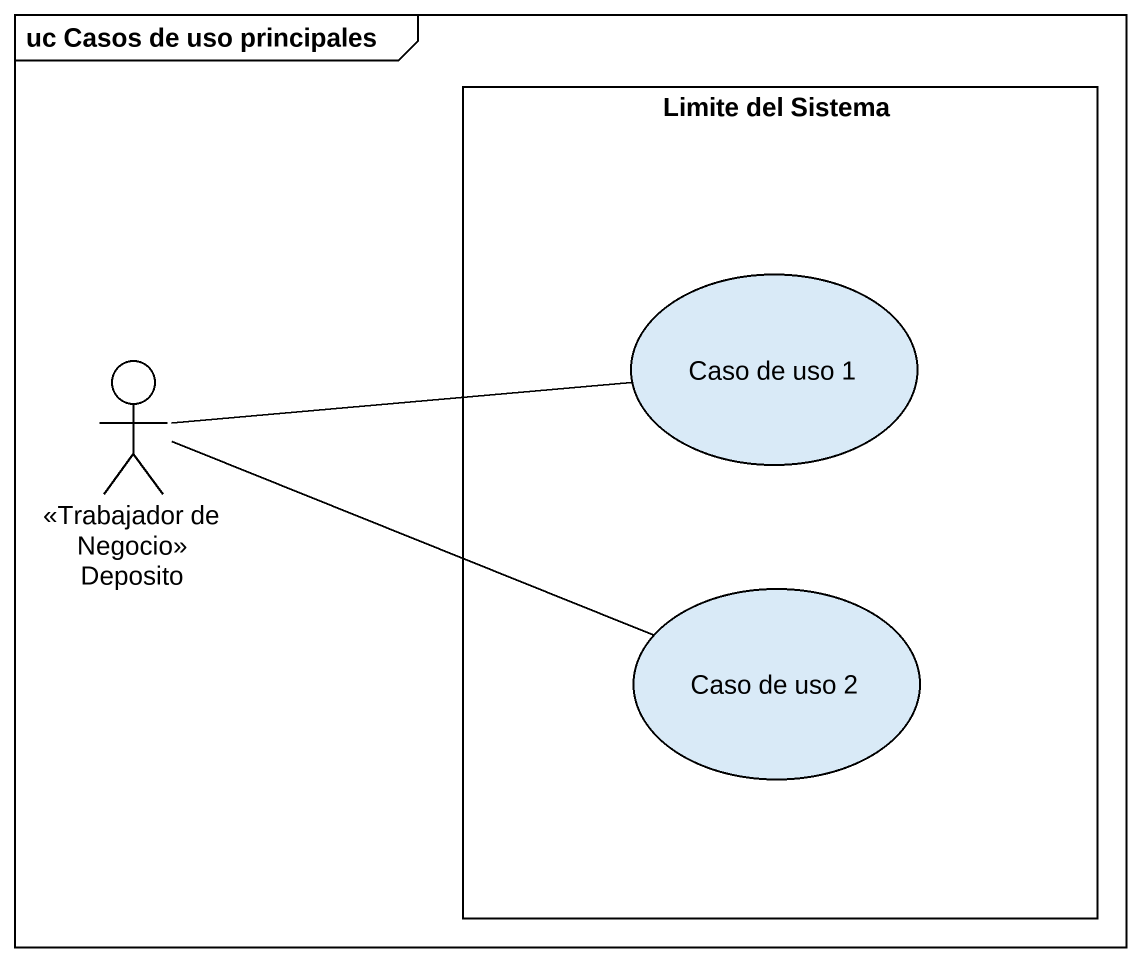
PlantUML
@startuml
mainframe uc Casos de uso principales
rectangle "Limite del Sistema" as Limite_del_Sistema {
  usecase "Caso de uso 1" as Caso_de_uso_1
  usecase "Caso de uso 2" as Caso_de_uso_2
}
actor "<<Trabajador de Negocio>> Deposito" as Trabajador_de_Negocio
Trabajador_de_Negocio -right- Caso_de_uso_1
Trabajador_de_Negocio -right- Caso_de_uso_2
@enduml
